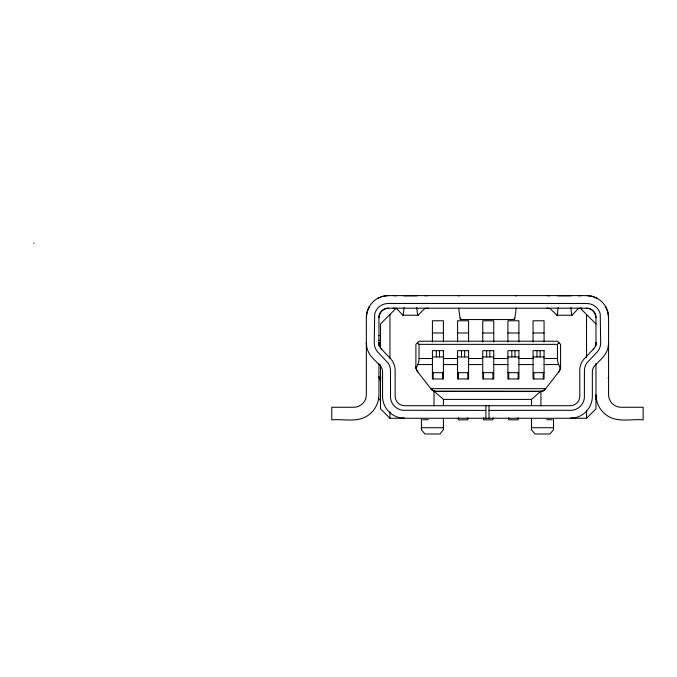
<?xml version="1.0" encoding="UTF-8"?>
<svg xmlns="http://www.w3.org/2000/svg" width="677" height="677" viewBox="0 0 677 677"><rect width="100%" height="100%" fill="white"/><g stroke="black" fill="none" stroke-linecap="round" stroke-linejoin="round"><path stroke-width="1.02" d="M404.034 307.586L403.797 310.193A25.261 1.752 90 0 1 402.908 315.245L417.997 315.245L424.953 308.416L428.338 308.187M558.136 307.586L557.873 310.193A25.269 1.896 90 0 1 556.917 315.245L572.006 315.245L578.437 308.416L581.805 308.187M608.555 345.71L608.555 342.68A22.019 22.019 0 0 1 602.175 358.167L595.083 365.335A9.436 9.436 0 0 0 592.35 371.969L592.35 396.257A22.019 22.019 0 0 1 570.339 418.276L572.894 418.124M378.942 363.481L378.942 394.683A25.159 25.159 0 0 1 363.405 417.929C353.343 421.83 342.215 418.928 331.764 419.842L331.764 407.266L353.783 407.266A12.584 12.584 0 0 0 366.359 394.683L366.359 317.623L367.112 311.928L369.312 306.613M378.942 345.795L378.942 317.623C378.908 312.571 383.326 308.153 388.378 308.187L586.536 308.187C591.588 308.153 596.005 312.571 595.972 317.623L595.972 345.93M595.472 345.71L595.472 345.693A10.976 10.138 0 0 0 595.972 342.68A9.436 9.436 0 0 1 593.238 349.315L583.929 359.098A17.78 17.78 0 0 0 579.774 371.969L579.774 396.257A9.436 9.436 0 0 1 570.339 405.692L404.575 405.692A9.436 9.436 0 0 1 395.14 396.257L395.14 371.969A17.78 17.78 0 0 0 390.984 359.098L381.253 348.867M416.16 368.516L417.827 364.556A11.848 8.378 -90 0 0 419.071 358.514M545.374 389.055L558.652 372.003A10.282 9.47 0 0 0 560.234 368.863L560.361 368.381A6.618 4.68 -90 0 0 560.59 366.375L560.581 344.356L557.442 341.216L419.046 341.216L415.898 344.356L415.898 366.375A6.618 4.68 90 0 0 416.127 368.381L416.245 368.872A10.282 9.47 0 0 0 417.827 372.003L431.427 389.427L435.218 391.467L540.297 391.534L543.123 390.883L545.374 389.055A6.431 6.431 0 0 1 541.27 391.467M595.438 399.481L596.733 397.924M593.238 349.315L593.653 348.867M396.24 308.187L380.516 323.911L380.516 348.029M417.472 342.782L419.046 344.356L557.442 344.356L559.016 342.782M380.516 364.801L380.516 408.84L389.952 418.276L586.536 418.276L595.972 408.84L595.972 363.481M433.982 405.794L433.982 391.162L443.418 399.405L531.487 399.405L540.923 391.162L540.923 405.921M540.297 391.534L540.923 391.162L433.982 391.162M578.437 295.841L581.805 295.604M424.953 295.841L428.338 295.604M377.368 298.557L382.683 296.357L388.378 295.604L586.536 295.604L592.231 296.357L597.546 298.557M428.262 419.672L422.693 419.799M552.22 419.799L546.652 419.672M403.661 295.857L417.184 295.857M557.73 295.857L571.253 295.857M460.326 319.544L514.579 319.544M432.417 332.982L443.418 332.982M457.576 332.982L468.586 332.982M482.735 332.982L493.745 332.982M507.902 332.982L518.912 332.982M533.061 332.982L544.071 332.982M378.553 335.606L380.516 335.606M378.553 340.319L380.516 340.319M378.553 343.467L380.516 343.467M432.417 356.94L443.418 356.94M457.576 356.94L468.586 356.94M482.735 356.94L493.745 356.94M507.902 356.94L518.912 356.94M533.061 356.94L544.071 356.94M432.417 358.514L419.046 358.514L419.046 344.356M443.418 358.514L457.576 358.514M468.586 358.514L482.735 358.514M493.745 358.514L507.902 358.514M518.912 358.514L533.061 358.514M544.071 358.514L557.442 358.514A11.848 8.378 -90 0 0 558.677 364.539L560.328 368.516M417.827 364.556L432.417 364.556M443.418 364.556L457.576 364.556M468.586 364.556L482.735 364.556M493.745 364.556L507.902 364.556M518.912 364.556L533.061 364.556M544.071 364.556L558.66 364.556M432.417 372.663L443.418 372.663M457.576 372.663L468.586 372.663M482.735 372.663L493.745 372.663M507.902 372.663L518.912 372.663M533.061 372.663L544.071 372.663M430.784 388.64L545.696 388.64M485.883 410.406L402.73 410.296A14.166 14.166 0 0 1 390.536 398.101L390.477 370.759A13.058 13.058 0 0 0 387.913 362.813L377.69 351.964A14.158 14.158 0 0 1 374.254 343.594L374.669 313.95A14.192 14.192 0 0 1 384.705 303.914L388.073 303.465L586.841 303.465L590.209 303.914A14.192 14.192 0 0 1 600.245 313.95L600.66 343.594A14.158 14.158 0 0 1 597.216 351.964L587.001 362.813A13.058 13.058 0 0 0 584.437 370.759L584.378 398.101A14.166 14.166 0 0 1 572.183 410.296L489.031 410.406M421.407 427.712L443.418 427.712M531.487 427.712L553.507 427.712M546.576 295.604L549.952 295.841M393.109 295.604L396.468 295.841M546.576 308.187L549.952 308.416L556.917 315.245M393.109 308.187L396.468 308.416L402.908 315.245M402.02 418.124L404.575 418.276A22.019 22.019 0 0 1 382.556 396.248M580.24 308.187L595.972 323.911M378.181 397.924L380.762 401.029M380.829 381.447L380.254 380.576A9.842 9.842 0 0 1 378.942 376.632M605.602 306.613L607.802 311.928L608.555 317.623L608.555 394.683A12.584 12.584 0 0 0 621.131 407.266L643.15 407.266L643.15 419.842C632.69 418.928 621.571 421.83 611.5 417.929A25.159 25.159 0 0 1 595.972 394.683M379.433 345.693L379.442 345.71A10.976 10.138 0 0 1 378.942 342.68A9.436 9.436 0 0 0 381.676 349.315M416.778 307.586L417.032 310.193A25.269 1.896 -90 0 0 417.997 315.245M366.545 345.532L366.359 342.68A22.019 22.019 0 0 0 372.731 358.167L379.831 365.335A9.436 9.436 0 0 1 382.556 371.969L382.556 396.257M570.88 307.586L571.117 310.193A25.261 1.752 90 0 0 572.006 315.245M378.942 342.68L378.959 343.29M586.536 314.475L586.536 357.464M586.536 410.931L586.536 418.276M557.442 344.356L557.442 358.514M553.507 419.325L553.507 429.675L550.046 433.999L534.948 433.999L531.487 429.675L531.487 418.276M544.071 342.012L544.071 320.771L533.061 320.771L533.061 342.012M543.284 372.198L543.284 378.959M540.144 350.652L540.144 356.94M536.996 350.652L536.996 356.94M533.848 372.198L533.848 378.959M531.487 399.405L531.487 405.692M518.912 342.012L518.912 320.771L507.902 320.771L507.902 342.012M518.125 372.198L518.125 378.959M518.125 417.751L518.125 419.842L508.689 419.842L508.689 417.751M514.977 350.652L514.977 356.94M511.829 350.652L511.829 356.94M508.689 372.198L508.689 378.959M493.745 342.012L493.745 320.771L482.735 320.771L482.735 342.012M492.958 372.198L492.958 378.959M492.958 417.751L492.958 419.842L483.522 419.842L483.522 417.751M489.818 350.652L489.818 356.94M489.031 405.692L489.031 418.276M486.67 350.652L486.67 356.94M485.883 405.692L485.883 418.276M483.522 372.198L483.522 378.959M468.586 342.012L468.586 320.771L457.576 320.771L457.576 342.012M467.799 372.198L467.799 378.959M467.799 417.751L467.799 419.842L458.363 419.842L458.363 417.751M464.65 350.652L464.65 356.94M461.511 350.652L461.511 356.94M458.363 372.198L458.363 378.959M443.418 342.012L443.418 320.771L432.417 320.771L432.417 342.012M443.418 399.405L443.418 405.692M443.418 418.276L443.418 429.675L439.965 433.999L424.868 433.999L421.407 429.675L421.407 419.325M442.64 372.198L442.64 378.959M439.491 350.652L439.491 356.94M436.343 350.652L436.343 356.94M433.195 372.198L433.195 378.959M389.952 314.475L389.952 358.514M389.952 411.98L389.952 418.276M33.85 243.001L33.85 243.424M514.241 318.063A13.904 0.719 -90 0 0 514.825 318.613L516.128 308.949A11.297 0.584 -90 0 1 516.339 308.187M460.673 318.063A13.904 0.719 -90 0 1 460.089 318.613L458.786 308.949A11.297 0.584 90 0 0 458.574 308.187M586.536 295.604A22.019 22.019 0 0 1 608.555 317.623M586.536 308.187A9.436 9.436 0 0 1 595.972 317.623M378.942 317.623A9.436 9.436 0 0 1 388.378 308.187M366.359 317.623A22.019 22.019 0 0 1 388.378 295.604M516.06 296.196A19.785 1.024 -90 0 1 516.306 295.604M458.6 295.604A19.785 1.024 -90 0 1 458.854 296.196M608.555 376.632A37.777 37.777 0 0 1 608.208 378.147M380.838 378.257A9.436 9.436 0 0 1 380.516 375.811M436.191 391.534A6.431 6.431 0 0 1 434.27 391.247M433.805 391.078A6.431 6.431 0 0 1 431.114 389.055M417.836 372.003A9.156 9.156 0 0 1 415.898 366.375M560.581 366.375A9.156 9.156 0 0 1 558.652 372.003M443.418 350.652L432.417 350.652L432.417 378.959L443.418 378.959L443.418 350.652M468.586 350.652L457.576 350.652L457.576 378.959L468.586 378.959L468.586 350.652M493.745 350.652L482.735 350.652L482.735 378.959L493.745 378.959L493.745 350.652M518.912 350.652L507.902 350.652L507.902 378.959L518.912 378.959L518.912 350.652M544.071 350.652L533.061 350.652L533.061 378.959L544.071 378.959L544.071 350.652"/></g></svg>
